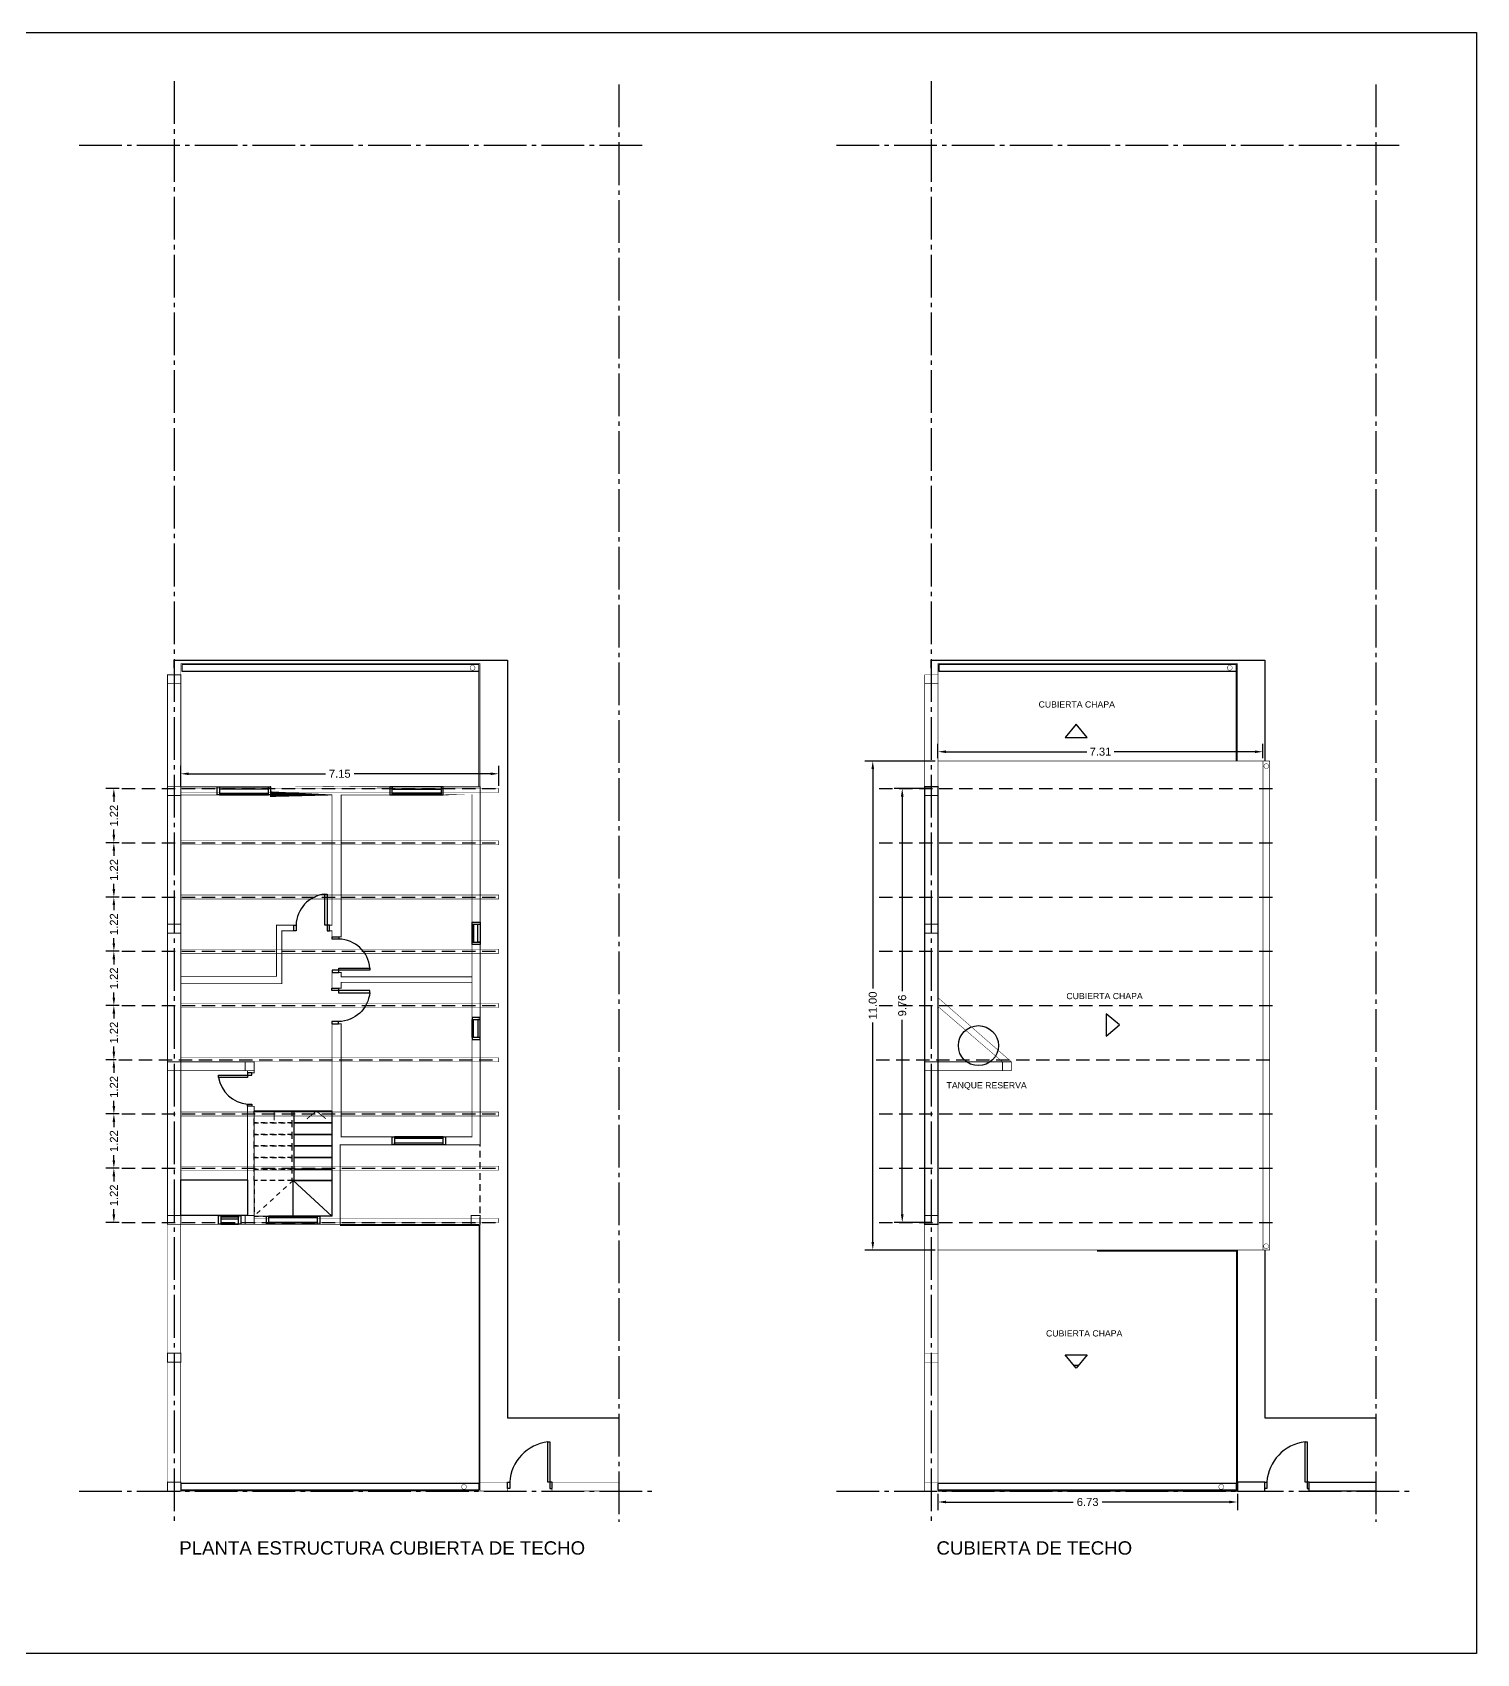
# Model space of a CAD drawing. Header units: millimetres. Extents: x 2924 to 3297, y 1496 to 1704.
# Drawn here: x 3264.3 to 3296.78, y 1548.98 to 1585.45 of the extents above; entities that cross this region are included whole.
import ezdxf

# ---------------------------------------------------------------- set-up
doc = ezdxf.new("R2010")
doc.units = ezdxf.units.MM
doc.header["$PDMODE"] = 35
for name, pattern in [('ACAD_ISO04W100', [30, 24, -3, 0, -3]), ('CONTINUA', [200, 100, 100]), ('DASHED', [0.75, 0.5, -0.25])]:
    doc.linetypes.add(name, pattern=pattern)
doc.layers.get('Defpoints').update_dxf_attribs({"color": 230})
for name, color, linetype in [('EJES', 8, 'Continuous'), ('P0-CARPINTERIAS', 7, 'Continuous'), ('P1-CARPINTERIAS', 7, 'Continuous'), ('P1-COTAS', 7, 'Continuous'), ('P1-ESTRUCTURAS', 7, 'Continuous'), ('P1-MUROS', 7, 'Continuous'), ('P1-PROYECCION', 7, 'Continuous'), ('P1-SOLADOS', 7, 'Continuous'), ('PT-COTAS', 7, 'Continuous'), ('PT-ESTRUCTURAS', 7, 'Continuous'), ('PT-MUROS', 7, 'Continuous'), ('PT-TEXTOS', 7, 'Continuous')]:
    doc.layers.add(name, color=color, linetype=linetype)
doc.styles.add('Arial02.5', font='arial.ttf', dxfattribs={"width": 0.8, "height": 0.025})
doc.styles.get("Standard").update_dxf_attribs({"font": 'arial.ttf'})
doc.dimstyles.get("Standard").update_dxf_attribs({"dimtxt": 0.18, "dimasz": 0.18, "dimexe": 0.18, "dimexo": 0.0625, "dimgap": 0.09, "dimtad": 0, "dimtih": 1, "dimtoh": 1, "dimzin": 0, "dimdsep": 46, "dimtxsty": 'Standard', "dimcen": 0.09, "dimadec": 0, "dimazin": 0, "dimtfac": 1, "dimtofl": 0, "dimtmove": 0, "dimatfit": 3, "dimfxl": 0, "dimtolj": 1, "dimtzin": 0, "dimarcsym": 0})

# ---------------------------------------------------------------- blocks, each defined once
blk = doc.blocks.new('*D305')
at = {"layer": 'Defpoints', "color": 0, "transparency": 16777216}
for p in [(3284.567493011485, 1568.439401385848), (3283.866472871255, 1558.679401385847), (3284.567493011485, 1558.679401385847)]:
    blk.add_point(p, dxfattribs=at)
at = {"layer": 'P1-COTAS', "color": 0, "lineweight": -2, "transparency": 16777216}
for p, q in [((3284.504993011485, 1568.439401385848), (3283.686472871255, 1568.439401385848)), ((3283.866472871255, 1568.259401385847), (3283.866472871255, 1563.883118984756)), ((3283.866472871255, 1558.859401385847), (3283.866472871255, 1563.235683786939)), ((3284.504993011485, 1558.679401385847), (3283.686472871255, 1558.679401385847))]:
    blk.add_line(p, q, dxfattribs=at)
at = {"layer": 'P1-COTAS', "color": 0, "transparency": 16777216}
for points in [[(3283.836472871255, 1568.259401385847), (3283.896472871255, 1568.259401385847), (3283.866472871255, 1568.439401385848)], [(3283.836472871255, 1558.859401385847), (3283.896472871255, 1558.859401385847), (3283.866472871255, 1558.679401385847)]]:
    blk.add_solid(points, dxfattribs=at)
at = {"layer": 'P1-COTAS', "color": 0, "transparency": 16777216, "insert": (3283.866472871254, 1563.559401385846), "char_height": 0.18, "attachment_point": 5, "rotation": 90}
blk.add_mtext('\\A1;9.76', dxfattribs=at)
blk = doc.blocks.new('*D318')
at = {"layer": 'Defpoints', "color": 0, "transparency": 16777216}
for p in [(3284.670233620716, 1552.637901385847), (3291.404397799706, 1552.637901385847), (3291.404397799706, 1552.391479295886)]:
    blk.add_point(p, dxfattribs=at)
at = {"layer": 'P1-COTAS', "color": 0, "lineweight": -2, "transparency": 16777216}
for p, q in [((3284.670233620716, 1552.575401385847), (3284.670233620716, 1552.211479295886)), ((3284.850233620716, 1552.391479295886), (3287.713045587428, 1552.391479295886)), ((3291.224397799706, 1552.391479295886), (3288.361585832994, 1552.391479295886)), ((3291.404397799706, 1552.575401385847), (3291.404397799706, 1552.211479295886))]:
    blk.add_line(p, q, dxfattribs=at)
at = {"layer": 'P1-COTAS', "color": 0, "transparency": 16777216}
for points in [[(3284.850233620716, 1552.421479295886), (3284.850233620716, 1552.361479295886), (3284.670233620716, 1552.391479295886)], [(3291.224397799706, 1552.421479295886), (3291.224397799706, 1552.361479295886), (3291.404397799706, 1552.391479295886)]]:
    blk.add_solid(points, dxfattribs=at)
at = {"layer": 'P1-COTAS', "color": 0, "transparency": 16777216, "insert": (3288.037315710211, 1552.391479295886), "char_height": 0.18, "attachment_point": 5}
blk.add_mtext('\\A1;6.73', dxfattribs=at)
blk = doc.blocks.new('*D306')
at = {"layer": 'Defpoints', "color": 0, "transparency": 16777216}
for p in [(3284.670682375198, 1569.059315587847), (3283.203937960351, 1558.059401385847), (3284.670233620718, 1558.059401385847)]:
    blk.add_point(p, dxfattribs=at)
at = {"layer": 'P1-COTAS', "color": 0, "lineweight": -2, "transparency": 16777216}
for p, q in [((3284.608182375198, 1569.059315587847), (3283.023937960351, 1569.059315587847)), ((3283.203937960351, 1568.879315587847), (3283.203937960351, 1563.94428345274)), ((3283.203937960351, 1558.239401385847), (3283.203937960351, 1563.174433520953)), ((3284.607733620718, 1558.059401385847), (3283.023937960351, 1558.059401385847))]:
    blk.add_line(p, q, dxfattribs=at)
at = {"layer": 'P1-COTAS', "color": 0, "transparency": 16777216}
for points in [[(3283.173937960351, 1568.879315587847), (3283.233937960351, 1568.879315587847), (3283.203937960351, 1569.059315587847)], [(3283.173937960351, 1558.239401385847), (3283.233937960351, 1558.239401385847), (3283.203937960351, 1558.059401385847)]]:
    blk.add_solid(points, dxfattribs=at)
at = {"layer": 'P1-COTAS', "color": 0, "transparency": 16777216, "insert": (3283.203937960351, 1563.559358486845), "char_height": 0.18, "attachment_point": 5, "rotation": 90}
blk.add_mtext('\\A1;11.00', dxfattribs=at)
blk = doc.blocks.new('*D307')
at = {"layer": 'Defpoints', "color": 0, "transparency": 16777216}
for p in [(3266.314861627932, 1559.899401385847), (3266.134581653348, 1558.679401385847), (3266.314861627932, 1558.679401385847)]:
    blk.add_point(p, dxfattribs=at)
at = {"layer": 'PT-COTAS', "color": 0, "lineweight": -2, "transparency": 16777216}
for p, q in [((3266.252361627932, 1559.899401385847), (3265.954581653348, 1559.899401385847)), ((3266.134581653348, 1559.719401385847), (3266.134581653348, 1559.603787470431)), ((3266.134581653348, 1558.859401385847), (3266.134581653348, 1558.975015301264)), ((3266.252361627932, 1558.679401385847), (3265.954581653348, 1558.679401385847))]:
    blk.add_line(p, q, dxfattribs=at)
at = {"layer": 'PT-COTAS', "color": 0, "transparency": 16777216}
for points in [[(3266.104581653348, 1559.719401385847), (3266.164581653348, 1559.719401385847), (3266.134581653348, 1559.899401385847)], [(3266.104581653348, 1558.859401385847), (3266.164581653348, 1558.859401385847), (3266.134581653348, 1558.679401385847)]]:
    blk.add_solid(points, dxfattribs=at)
at = {"layer": 'PT-COTAS', "color": 0, "transparency": 16777216, "insert": (3266.134581653348, 1559.289401385846), "char_height": 0.18, "attachment_point": 5, "rotation": 90}
blk.add_mtext('\\A1;1.22', dxfattribs=at)
blk = doc.blocks.new('*D319')
at = {"layer": 'Defpoints', "color": 0, "transparency": 16777216}
for p in [(3266.134581653348, 1561.119401385847), (3266.314861627932, 1561.119401385847), (3266.314861627932, 1559.899401385847)]:
    blk.add_point(p, dxfattribs=at)
at = {"layer": 'PT-COTAS', "color": 0, "lineweight": -2, "transparency": 16777216}
for p, q in [((3266.252361627932, 1561.119401385847), (3265.954581653348, 1561.119401385847)), ((3266.134581653348, 1560.939401385847), (3266.134581653348, 1560.823787470431)), ((3266.134581653348, 1560.079401385847), (3266.134581653348, 1560.195015301263)), ((3266.252361627932, 1559.899401385847), (3265.954581653348, 1559.899401385847))]:
    blk.add_line(p, q, dxfattribs=at)
at = {"layer": 'PT-COTAS', "color": 0, "transparency": 16777216}
for points in [[(3266.104581653348, 1560.939401385847), (3266.164581653348, 1560.939401385847), (3266.134581653348, 1561.119401385847)], [(3266.104581653348, 1560.079401385847), (3266.164581653348, 1560.079401385847), (3266.134581653348, 1559.899401385847)]]:
    blk.add_solid(points, dxfattribs=at)
at = {"layer": 'PT-COTAS', "color": 0, "transparency": 16777216, "insert": (3266.134581653348, 1560.509401385846), "char_height": 0.18, "attachment_point": 5, "rotation": 90}
blk.add_mtext('\\A1;1.22', dxfattribs=at)
blk = doc.blocks.new('*D320')
at = {"layer": 'Defpoints', "color": 0, "transparency": 16777216}
for p in [(3266.134581653351, 1562.339401385847), (3266.249304673877, 1562.339401385847), (3266.314861627932, 1561.119401385847)]:
    blk.add_point(p, dxfattribs=at)
at = {"layer": 'PT-COTAS', "color": 0, "lineweight": -2, "transparency": 16777216}
for p, q in [((3266.186804673877, 1562.339401385847), (3265.954581653351, 1562.339401385847)), ((3266.134581653351, 1562.159401385847), (3266.134581653351, 1562.043787470431)), ((3266.252361627932, 1561.119401385847), (3265.954581653351, 1561.119401385847)), ((3266.134581653351, 1561.299401385847), (3266.134581653351, 1561.415015301264))]:
    blk.add_line(p, q, dxfattribs=at)
at = {"layer": 'PT-COTAS', "color": 0, "transparency": 16777216}
for points in [[(3266.104581653351, 1562.159401385847), (3266.164581653351, 1562.159401385847), (3266.134581653351, 1562.339401385847)], [(3266.104581653351, 1561.299401385847), (3266.164581653351, 1561.299401385847), (3266.134581653351, 1561.119401385847)]]:
    blk.add_solid(points, dxfattribs=at)
at = {"layer": 'PT-COTAS', "color": 0, "transparency": 16777216, "insert": (3266.13458165335, 1561.729401385846), "char_height": 0.18, "attachment_point": 5, "rotation": 90}
blk.add_mtext('\\A1;1.22', dxfattribs=at)
blk = doc.blocks.new('*D321')
at = {"layer": 'Defpoints', "color": 0, "transparency": 16777216}
for p in [(3266.134581653353, 1563.559401385847), (3266.314861627932, 1563.559401385847), (3266.249304673877, 1562.339401385847)]:
    blk.add_point(p, dxfattribs=at)
at = {"layer": 'PT-COTAS', "color": 0, "lineweight": -2, "transparency": 16777216}
for p, q in [((3266.252361627932, 1563.559401385847), (3265.954581653353, 1563.559401385847)), ((3266.134581653353, 1563.379401385847), (3266.134581653353, 1563.263787470431)), ((3266.134581653353, 1562.519401385847), (3266.134581653353, 1562.635015301263)), ((3266.186804673877, 1562.339401385847), (3265.954581653353, 1562.339401385847))]:
    blk.add_line(p, q, dxfattribs=at)
at = {"layer": 'PT-COTAS', "color": 0, "transparency": 16777216}
for points in [[(3266.104581653352, 1563.379401385847), (3266.164581653353, 1563.379401385847), (3266.134581653353, 1563.559401385847)], [(3266.104581653352, 1562.519401385847), (3266.164581653353, 1562.519401385847), (3266.134581653353, 1562.339401385847)]]:
    blk.add_solid(points, dxfattribs=at)
at = {"layer": 'PT-COTAS', "color": 0, "transparency": 16777216, "insert": (3266.134581653352, 1562.949401385846), "char_height": 0.18, "attachment_point": 5, "rotation": 90}
blk.add_mtext('\\A1;1.22', dxfattribs=at)
blk = doc.blocks.new('*D322')
at = {"layer": 'Defpoints', "color": 0, "transparency": 16777216}
for p in [(3266.134581653354, 1564.779401385847), (3266.314861627932, 1564.779401385847), (3266.314861627932, 1563.559401385847)]:
    blk.add_point(p, dxfattribs=at)
at = {"layer": 'PT-COTAS', "color": 0, "lineweight": -2, "transparency": 16777216}
for p, q in [((3266.252361627932, 1564.779401385847), (3265.954581653355, 1564.779401385847)), ((3266.134581653354, 1564.599401385847), (3266.134581653354, 1564.483787470431)), ((3266.134581653354, 1563.739401385847), (3266.134581653354, 1563.855015301264)), ((3266.252361627932, 1563.559401385847), (3265.954581653355, 1563.559401385847))]:
    blk.add_line(p, q, dxfattribs=at)
at = {"layer": 'PT-COTAS', "color": 0, "transparency": 16777216}
for points in [[(3266.104581653354, 1564.599401385847), (3266.164581653355, 1564.599401385847), (3266.134581653354, 1564.779401385847)], [(3266.104581653354, 1563.739401385847), (3266.164581653355, 1563.739401385847), (3266.134581653354, 1563.559401385847)]]:
    blk.add_solid(points, dxfattribs=at)
at = {"layer": 'PT-COTAS', "color": 0, "transparency": 16777216, "insert": (3266.134581653354, 1564.169401385846), "char_height": 0.18, "attachment_point": 5, "rotation": 90}
blk.add_mtext('\\A1;1.22', dxfattribs=at)
blk = doc.blocks.new('*D323')
at = {"layer": 'Defpoints', "color": 0, "transparency": 16777216}
for p in [(3266.134581653356, 1565.999401385847), (3266.314861627932, 1565.999401385847), (3266.314861627932, 1564.779401385847)]:
    blk.add_point(p, dxfattribs=at)
at = {"layer": 'PT-COTAS', "color": 0, "lineweight": -2, "transparency": 16777216}
for p, q in [((3266.252361627932, 1565.999401385847), (3265.954581653356, 1565.999401385847)), ((3266.134581653356, 1565.819401385847), (3266.134581653356, 1565.703787470431)), ((3266.252361627932, 1564.779401385847), (3265.954581653356, 1564.779401385847)), ((3266.134581653356, 1564.959401385848), (3266.134581653356, 1565.075015301263))]:
    blk.add_line(p, q, dxfattribs=at)
at = {"layer": 'PT-COTAS', "color": 0, "transparency": 16777216}
for points in [[(3266.104581653356, 1565.819401385847), (3266.164581653356, 1565.819401385847), (3266.134581653356, 1565.999401385847)], [(3266.104581653356, 1564.959401385848), (3266.164581653356, 1564.959401385848), (3266.134581653356, 1564.779401385847)]]:
    blk.add_solid(points, dxfattribs=at)
at = {"layer": 'PT-COTAS', "color": 0, "transparency": 16777216, "insert": (3266.134581653356, 1565.389401385846), "char_height": 0.18, "attachment_point": 5, "rotation": 90}
blk.add_mtext('\\A1;1.22', dxfattribs=at)
blk = doc.blocks.new('*D324')
at = {"layer": 'Defpoints', "color": 0, "transparency": 16777216}
for p in [(3266.134581653359, 1567.219401385848), (3266.314861627932, 1567.219401385848), (3266.314861627932, 1565.999401385847)]:
    blk.add_point(p, dxfattribs=at)
at = {"layer": 'PT-COTAS', "color": 0, "lineweight": -2, "transparency": 16777216}
for p, q in [((3266.252361627932, 1567.219401385848), (3265.954581653359, 1567.219401385848)), ((3266.134581653359, 1567.039401385847), (3266.134581653359, 1566.923787470432)), ((3266.134581653359, 1566.179401385848), (3266.134581653359, 1566.295015301264)), ((3266.252361627932, 1565.999401385847), (3265.954581653359, 1565.999401385847))]:
    blk.add_line(p, q, dxfattribs=at)
at = {"layer": 'PT-COTAS', "color": 0, "transparency": 16777216}
for points in [[(3266.104581653359, 1567.039401385847), (3266.164581653359, 1567.039401385847), (3266.134581653359, 1567.219401385848)], [(3266.104581653359, 1566.179401385848), (3266.164581653359, 1566.179401385848), (3266.134581653359, 1565.999401385847)]]:
    blk.add_solid(points, dxfattribs=at)
at = {"layer": 'PT-COTAS', "color": 0, "transparency": 16777216, "insert": (3266.134581653359, 1566.609401385846), "char_height": 0.18, "attachment_point": 5, "rotation": 90}
blk.add_mtext('\\A1;1.22', dxfattribs=at)
blk = doc.blocks.new('*D325')
at = {"layer": 'Defpoints', "color": 0, "transparency": 16777216}
for p in [(3266.134581653361, 1568.439401385848), (3266.314861627932, 1568.439401385848), (3266.314861627932, 1567.219401385848)]:
    blk.add_point(p, dxfattribs=at)
at = {"layer": 'PT-COTAS', "color": 0, "lineweight": -2, "transparency": 16777216}
for p, q in [((3266.252361627932, 1568.439401385848), (3265.954581653361, 1568.439401385848)), ((3266.134581653361, 1568.259401385847), (3266.134581653361, 1568.143787470431)), ((3266.134581653361, 1567.399401385848), (3266.134581653361, 1567.515015301263)), ((3266.252361627932, 1567.219401385848), (3265.954581653361, 1567.219401385848))]:
    blk.add_line(p, q, dxfattribs=at)
at = {"layer": 'PT-COTAS', "color": 0, "transparency": 16777216}
for points in [[(3266.104581653361, 1568.259401385847), (3266.164581653361, 1568.259401385847), (3266.134581653361, 1568.439401385848)], [(3266.104581653361, 1567.399401385848), (3266.164581653361, 1567.399401385848), (3266.134581653361, 1567.219401385848)]]:
    blk.add_solid(points, dxfattribs=at)
at = {"layer": 'PT-COTAS', "color": 0, "transparency": 16777216, "insert": (3266.13458165336, 1567.829401385846), "char_height": 0.18, "attachment_point": 5, "rotation": 90}
blk.add_mtext('\\A1;1.22', dxfattribs=at)
blk = doc.blocks.new('*D326')
at = {"layer": 'Defpoints', "color": 0, "transparency": 16777216}
for p in [(3291.979913021303, 1569.267487149853), (3284.670682375196, 1569.059315587846), (3291.979913021303, 1569.059315587846)]:
    blk.add_point(p, dxfattribs=at)
at = {"layer": 'P1-COTAS', "color": 0, "lineweight": -2, "transparency": 16777216}
for p, q in [((3284.670682375196, 1569.121815587846), (3284.670682375196, 1569.447487149853)), ((3284.850682375196, 1569.267487149853), (3288.019629212574, 1569.267487149853)), ((3291.799913021303, 1569.267487149853), (3288.630966183925, 1569.267487149853)), ((3291.979913021303, 1569.121815587846), (3291.979913021303, 1569.447487149853))]:
    blk.add_line(p, q, dxfattribs=at)
at = {"layer": 'P1-COTAS', "color": 0, "transparency": 16777216}
for points in [[(3284.850682375196, 1569.297487149852), (3284.850682375196, 1569.237487149853), (3284.670682375196, 1569.267487149853)], [(3291.799913021303, 1569.297487149852), (3291.799913021303, 1569.237487149853), (3291.979913021303, 1569.267487149853)]]:
    blk.add_solid(points, dxfattribs=at)
at = {"layer": 'P1-COTAS', "color": 0, "transparency": 16777216, "insert": (3288.325297698249, 1569.267487149853), "char_height": 0.18, "attachment_point": 5}
blk.add_mtext('\\A1;7.31', dxfattribs=at)
blk = doc.blocks.new('*D327')
at = {"layer": 'Defpoints', "color": 0, "transparency": 16777216}
for p in [(3274.790192004152, 1568.771932436593), (3267.640192560329, 1568.439401290083), (3274.790192004152, 1568.439400773448)]:
    blk.add_point(p, dxfattribs=at)
at = {"layer": 'PT-COTAS', "color": 0, "lineweight": -2, "transparency": 16777216}
for p, q in [((3267.640192560329, 1568.501901290083), (3267.640192560329, 1568.951932436593)), ((3267.820192560328, 1568.771932436593), (3270.891474683332, 1568.771932436593)), ((3274.610192004152, 1568.771932436593), (3271.538909881149, 1568.771932436593)), ((3274.790192004152, 1568.501900773448), (3274.790192004152, 1568.951932436593))]:
    blk.add_line(p, q, dxfattribs=at)
at = {"layer": 'PT-COTAS', "color": 0, "transparency": 16777216}
for points in [[(3267.820192560328, 1568.801932436593), (3267.820192560328, 1568.741932436593), (3267.640192560329, 1568.771932436593)], [(3274.610192004152, 1568.801932436593), (3274.610192004152, 1568.741932436593), (3274.790192004152, 1568.771932436593)]]:
    blk.add_solid(points, dxfattribs=at)
at = {"layer": 'PT-COTAS', "color": 0, "transparency": 16777216, "insert": (3271.21519228224, 1568.771932436593), "char_height": 0.18, "attachment_point": 5}
blk.add_mtext('\\A1;7.15', dxfattribs=at)

msp = doc.modelspace()

# ---------------------------------------------------------------- hatches: boundary and pattern name
at = {"layer": 'PT-MUROS'}
h = msp.add_hatch(dxfattribs=at)
h.set_pattern_fill('ANGLE', color=256)
h.set_pattern_definition([(0, (357.6249294129366, -92.99826476308954), (0, 6.985), [5.08, -1.905]), (90, (357.6249294129366, -92.99826476308954), (-6.985, 4.277078946022131e-16), [5.08, -1.905])])
h.paths.add_polyline_path([(3287.528717337199, 1555.704107156681), (3288.028717337199, 1555.704107156681), (3287.778717337199, 1555.404107156681)])

# ---------------------------------------------------------------- linework, layer by layer
at = {"layer": 'EJES', "color": 18, "linetype": 'ACAD_ISO04W100', "ltscale": 0.04, "true_color": 0x000000}
for points in [[(3267.490192560329, 1584.348185853926), (3267.490192560329, 1551.944164853399)], [(3277.490192560329, 1584.27543147453), (3277.490192560329, 1551.944164853399)], [(3284.520644931431, 1584.348185853926), (3284.520644931431, 1551.944164853399)], [(3294.520644931431, 1584.27543147453), (3294.520644931431, 1551.944164853399)], [(3265.354956977469, 1582.909203726839), (3278.033996888963, 1582.909203726839)], [(3282.385409348572, 1582.909203726839), (3295.064449260066, 1582.909203726839)], [(3265.354956977469, 1552.637901385847), (3278.317957770623, 1552.637901385847)], [(3282.385409348572, 1552.637901385847), (3295.348410141726, 1552.637901385847)]]:
    msp.add_lwpolyline(points, dxfattribs=at)
at = {"layer": 'P0-CARPINTERIAS', "color": 8, "linetype": 'CONTINUA'}
msp.add_lwpolyline([(3275.896670122793, 1553.743456929058), (3275.943777136539, 1553.743456929058), (3275.943777136539, 1552.696234721495), (3275.990999357986, 1552.696234721495), (3275.990999357986, 1552.837901385848), (3275.896554915086, 1552.837901385847), (3275.896670122793, 1553.743456929058, 0.3635547186485848), (3275.038222396102, 1552.837901385848), (3275.038222396102, 1552.696234721495), (3274.991000174651, 1552.696234721495), (3274.991000174652, 1552.837901385848), (3275.038222396102, 1552.837901385848)], format="xyb", dxfattribs=at)
at = {"layer": 'P1-CARPINTERIAS', "color": 8, "linetype": 'CONTINUA'}
for points in [[(3268.459372920558, 1568.477347293556), (3269.659372920557, 1568.477347293558), (3269.659372920557, 1568.295347293556), (3268.459372920557, 1568.295347293556), (3268.459372920558, 1568.477347293558), (3268.509372920558, 1568.477347293558), (3268.509372920558, 1568.295347293556), (3269.609373920557, 1568.295347293556), (3269.609373920558, 1568.477347293558), (3269.609373920558, 1568.427347343558), (3268.509372920558, 1568.427347343558), (3268.509372920558, 1568.327347543558), (3269.609373920558, 1568.327347543558)], [(3273.542705850758, 1568.477347293551), (3272.342701045585, 1568.477282464494), (3272.342718058992, 1568.295347368591), (3273.542718058992, 1568.295347368593), (3273.542705850758, 1568.477347293551), (3273.492705850758, 1568.477347293551), (3273.492718058992, 1568.295347368593), (3272.392717058992, 1568.295347368593), (3272.392717170401, 1568.477285166565), (3272.392717058992, 1568.42934741859), (3273.492718058992, 1568.42934741859), (3273.492718058992, 1568.329347618591), (3272.392717058992, 1568.329347618591)], [(3274.372141932401, 1565.432846386768), (3274.372141932403, 1564.932846386769), (3274.19014193239, 1564.932846543603), (3274.19014193239, 1565.432846386768), (3274.372141932403, 1565.432846386768), (3274.372141932403, 1565.382846386768), (3274.190206253892, 1565.382846386769), (3274.190206253892, 1564.982845386769), (3274.372141932403, 1564.982845386769), (3274.322141982403, 1564.982845386769), (3274.322141982403, 1565.382846386768), (3274.222142182403, 1565.382846386768), (3274.222142182403, 1564.982845386769)], [(3274.372172174324, 1562.792355252552), (3274.372172174326, 1563.292355252552), (3274.190206253891, 1563.292355252552), (3274.190172174326, 1562.792355252552), (3274.372172174326, 1562.792355252552), (3274.372172174326, 1562.842355252553), (3274.190206253891, 1562.842355252553), (3274.190206253891, 1563.242356252553), (3274.372172174326, 1563.242356252552), (3274.322172224326, 1563.242356252552), (3274.322172224326, 1562.842355252553), (3274.222172424326, 1562.842355252553), (3274.222172424326, 1563.242356252552)], [(3273.593396798434, 1560.423346386785), (3272.392706253891, 1560.423338753419), (3272.392706253891, 1560.605346386771), (3273.59270625389, 1560.605346386782), (3273.593396798434, 1560.423346386784), (3273.54270619318, 1560.423346386786), (3273.54270619318, 1560.605346536882), (3272.443395798434, 1560.605346536882), (3272.443396955543, 1560.423339075684), (3272.443395798434, 1560.471346486885), (3273.54270619318, 1560.471346486885), (3273.54270619318, 1560.571346286885), (3272.443395798434, 1560.571346286885)], [(3268.490206253891, 1558.838338453418), (3268.990206253891, 1558.838338453421), (3268.990206253891, 1558.638338753419), (3268.490206253892, 1558.638338753421), (3268.490206253891, 1558.838338453418), (3268.540206243771, 1558.838338453419), (3268.540206253891, 1558.638338753421), (3268.940207253891, 1558.638338753421), (3268.940207253891, 1558.838338453421), (3268.940207253891, 1558.798338453421), (3268.540206253891, 1558.798338453421), (3268.540206253891, 1558.758338453421), (3268.940207253891, 1558.758338453421)], [(3270.765206253891, 1558.638338753417), (3269.565206253891, 1558.638338753414), (3269.565206253891, 1558.820338753416), (3270.765206253891, 1558.820338753416), (3270.765206253891, 1558.638338753414), (3270.715206253891, 1558.638338753414), (3270.71550972527, 1558.820421580964), (3269.615205253891, 1558.820421580964), (3269.615205253891, 1558.638338753414), (3269.615205253891, 1558.688338703415), (3270.715206253891, 1558.688338703415), (3270.715206253891, 1558.788338503414), (3269.615205253891, 1558.788338503414)]]:
    msp.add_lwpolyline(points, dxfattribs=at)
for points in [[(3270.882827388526, 1566.064845536786), (3270.932705403895, 1566.064845536786), (3270.932705403895, 1565.240345536746), (3270.982705403891, 1565.240345536746), (3270.982705403891, 1565.364845536787), (3270.882705403892, 1565.364845536787), (3270.882827388526, 1566.064845536786, 0.3805686529644291), (3270.232706253891, 1565.364845536787), (3270.232706253891, 1565.240345536746), (3270.182706253891, 1565.240345536746), (3270.182706253891, 1565.364845536787), (3270.232706253891, 1565.364845536787)], [(3271.89520625389, 1564.40272440211), (3271.89520625389, 1564.352846386741), (3271.04520625389, 1564.352846386741), (3271.04520625389, 1564.302846386745), (3271.195206253891, 1564.302846386745), (3271.19520625389, 1564.402846386744), (3271.89520625389, 1564.40272440211, 0.3805686529644291), (3271.195206253891, 1565.052845536746), (3271.045206253891, 1565.052845536746), (3271.045206253891, 1565.102845536746), (3271.195206253891, 1565.102845536746), (3271.195206253891, 1565.052845536746)], [(3271.890543649857, 1563.84796752142), (3271.890543649857, 1563.897845536789), (3271.040543649857, 1563.897845536789), (3271.040543649857, 1563.947845536785), (3271.190543649857, 1563.947845536785), (3271.190543649857, 1563.847845536786), (3271.890543649857, 1563.84796752142, -0.3805686529644291), (3271.190543649857, 1563.197846386785), (3271.040543649857, 1563.197846386785), (3271.040543649857, 1563.147846386784), (3271.190543649857, 1563.147846386785), (3271.190543649857, 1563.197846386785)], [(3268.490191831756, 1561.942360125468), (3268.490191831756, 1561.992238201403), (3269.240192681758, 1561.992238201403), (3269.240192681758, 1562.042238262113), (3269.140192560329, 1562.042238262113), (3269.140192560329, 1561.942238140686), (3268.490191831756, 1561.942360125468, 0.3456514478971462), (3269.140192560329, 1561.342836492003), (3269.240192681758, 1561.342836492003), (3269.240192681758, 1561.292836431288), (3269.140192560329, 1561.292836431289), (3269.140192560329, 1561.342836492003)]]:
    msp.add_lwpolyline(points, format="xyb", dxfattribs=at)
at = {"layer": 'P1-ESTRUCTURAS', "color": 8, "linetype": 'DASHED', "ltscale": 0.6}
for points in [[(3283.345313999032, 1568.439401385847), (3292.200717980957, 1568.439401385847)], [(3283.345313999032, 1567.219401385847), (3292.200717980957, 1567.219401385847)], [(3283.345313999032, 1565.999401385847), (3292.200717980957, 1565.999401385847)], [(3283.345313999032, 1564.779401385847), (3292.200717980957, 1564.779401385847)], [(3283.345313999032, 1563.559401385847), (3292.200717980957, 1563.559401385847)], [(3283.279757044977, 1562.339401385846), (3292.15890722908, 1562.339401385846)], [(3283.345313999032, 1561.119401385846), (3292.200717980957, 1561.119401385846)], [(3283.345313999032, 1559.899401385846), (3292.200717980957, 1559.899401385846)], [(3283.345313999032, 1558.679401385846), (3292.200717980957, 1558.679401385846)]]:
    msp.add_lwpolyline(points, dxfattribs=at)
at = {"layer": 'P1-MUROS', "color": 8}
for points, const_width in [([(3267.640192560329, 1568.480901385846), (3267.340165173203, 1568.480901385846), (3267.340020024991, 1570.999393606295), (3267.640355595452, 1570.999393606295)], 0.02), ([(3267.340192560329, 1570.999393606295), (3267.640192560329, 1570.999393606295), (3267.640192560329, 1570.799393606295), (3267.340192560329, 1570.799393606295)], 0.02), ([(3271.040171547759, 1568.295337337643), (3269.659372920557, 1568.295347293552), (3269.659372920558, 1568.477347293558), (3272.342701042083, 1568.477347293551), (3272.342701042083, 1568.295347368591), (3271.244706253891, 1568.295347293551), (3271.244706253891, 1565.102845536746), (3271.040518563064, 1565.102845536746), (3271.040201079684, 1565.240345536746), (3270.982706721609, 1565.240345536746), (3270.982705786172, 1565.364832608051), (3271.040206253891, 1565.364832608051)], 0.02), ([(3274.372206253891, 1568.477347293551), (3274.372206253891, 1565.432846386794), (3274.190206253891, 1565.432846386794), (3274.190206253925, 1568.295347295274), (3273.542710659558, 1568.295347293552), (3273.542710659558, 1568.477347293551)], 0.02), ([(3274.372141932403, 1564.932846386769), (3274.37227057538, 1563.292355252552), (3274.190270575379, 1563.292355252552), (3274.190141932403, 1564.932846386768)], 0.02), ([(3271.040518563064, 1564.302846386746), (3271.040543649857, 1563.947846386784), (3271.244706253891, 1563.947846386784), (3271.244706253891, 1564.080846386746), (3274.190206254536, 1564.080846386746), (3274.190206253891, 1564.205346386744), (3271.244706253891, 1564.205346386746), (3271.244706253891, 1564.302846386745)], 0.02), ([(3272.39270625389, 1560.605346386771), (3272.392706253891, 1560.423338753419), (3271.22220625389, 1560.423338753418), (3271.222206253891, 1558.638342562962), (3270.765206253891, 1558.638338753419), (3270.765206253891, 1558.820338753419), (3271.040206253891, 1558.820338753418), (3271.040518563047, 1563.147846386784), (3271.244706253891, 1563.147846386784), (3271.244706253891, 1560.605336431287)], 0.02), ([(3274.372172174326, 1562.792355252552), (3274.190172174326, 1562.792355252552), (3274.190172174326, 1560.605346386785), (3273.59270625389, 1560.605346386782), (3273.59270625389, 1560.423338753416), (3274.372172174326, 1560.423346386785)], 0.02), ([(3269.090192560329, 1562.292832621745), (3269.290192560329, 1562.292832621745), (3269.290192560329, 1562.092832621745), (3269.090192560329, 1562.092832621745)], 0.02), ([(3269.140192560329, 1562.042832621745), (3269.290192560329, 1562.042832621745), (3269.290192560329, 1562.092832621745), (3269.140192560329, 1562.092832621745)], 0.02), ([(3269.290206253891, 1558.638338753419), (3268.990192560329, 1558.638338753419), (3268.990192560329, 1558.838338753419), (3269.140206253891, 1558.838338753419), (3269.140192392977, 1561.292836431287), (3269.290220114808, 1561.292836431289)], 0.02), ([(3267.639781249614, 1558.63790519539), (3267.340192560328, 1558.63790519539), (3267.340192560328, 1552.637901385847), (3267.639781249614, 1552.637901385847)], 0.013), ([(3269.090206253891, 1558.638338753419), (3269.290206253891, 1558.638338753419), (3269.290206253891, 1558.838338753419), (3269.090192560329, 1558.838338753419)], 0.02), ([(3274.171986904971, 1558.837901385847), (3274.371986904971, 1558.837901385847), (3274.371986904971, 1558.637901385847), (3274.171986904971, 1558.637901385847)], 0.02), ([(3267.64025829969, 1555.739012886961), (3267.640126820967, 1555.536793694275), (3267.340949442397, 1555.536786075189), (3267.341140639462, 1555.73901792701)], 0.02), ([(3267.639912728336, 1552.840120578533), (3267.639781249614, 1552.637901385847), (3267.340603871044, 1552.63789376676), (3267.340795068108, 1552.840125618582)], 0.02), ([(3274.990999357986, 1552.837901385847), (3274.373945428603, 1552.837901385847), (3274.373945428603, 1552.637901385847), (3274.990999357986, 1552.637901385847)], 0.013)]:
    msp.add_lwpolyline(points, close=True, dxfattribs=dict(at, const_width=const_width))
at = {"layer": 'P1-MUROS', "color": 8, "linetype": 'CONTINUA', "ltscale": 0.3, "const_width": 0.01}
for points in [[(3274.374192560329, 1568.480901385846), (3274.374192560329, 1571.249393606295), (3267.640192560329, 1571.249393606295), (3267.640192560329, 1570.999393606295)], [(3271.222206253891, 1558.638342562962), (3274.371986904971, 1558.637901385847), (3274.371986904971, 1552.637901385847), (3274.371986904971, 1552.637901385847), (3267.639781249614, 1552.637901385847)]]:
    msp.add_lwpolyline(points, dxfattribs=at)
at = {"layer": 'P1-MUROS', "color": 8, "linetype": 'CONTINUA', "ltscale": 0.3}
for points in [[(3274.354192560329, 1568.480901385846), (3274.354192560329, 1571.229393606295), (3267.660192560329, 1571.229393606295), (3267.660192560329, 1571.149393606295)], [(3271.222203452572, 1558.618342563158), (3274.351986904971, 1558.61790418697), (3274.351986904971, 1552.657901385847), (3267.639781249614, 1552.657901385847)]]:
    msp.add_lwpolyline(points, dxfattribs=at)
for points in [[(3274.351986904971, 1571.079393606295), (3274.351986904971, 1571.229393606295), (3267.660192560329, 1571.229393606295), (3267.660192560329, 1571.079393606295)], [(3274.351986904971, 1552.657901385847), (3274.351986904971, 1552.807901385847), (3267.639781249614, 1552.807901385847), (3267.639781249614, 1552.657901385847)]]:
    msp.add_lwpolyline(points, close=True, dxfattribs=at)
at = {"layer": 'P1-MUROS', "color": 8, "linetype": 'CONTINUA', "ltscale": 0.3, "const_width": 0.01}
for points in [[(3274.147223805648, 1571.154756449884, -0.9998962388968039), (3274.257223805648, 1571.154756449884, -1.000103771870798), (3274.147223805648, 1571.154756449884, 5.188324338770968e-05)], [(3273.954708365379, 1552.731536181921, -0.9998962388968039), (3274.064708365379, 1552.731536181921, -1.000103771870798), (3273.954708365379, 1552.731536181921, 5.188324338770968e-05)]]:
    msp.add_lwpolyline(points, format="xyb", dxfattribs=at)
at = {"layer": 'P1-MUROS', "color": 8}
for points, const_width in [([(3267.640206253891, 1568.477347293558), (3268.459372920558, 1568.477347293558), (3268.459372920558, 1568.295347293556), (3267.64020625389, 1568.295347293586)], 0.02), ([(3267.640543166209, 1564.214846386746), (3269.790518563064, 1564.214846386746), (3269.790518563064, 1565.364845536787), (3270.182706253891, 1565.364845536787), (3270.182706253891, 1565.240345536746), (3269.915018563064, 1565.240345536746), (3269.915018563064, 1564.050346386746), (3267.640543166209, 1564.050346386746)], 0.02), ([(3267.640939017831, 1562.092832606252), (3269.090192560329, 1562.092832621745), (3269.090192560329, 1562.292832621745), (3267.640940637672, 1562.292847874197)], 0.02), ([(3267.640206253891, 1558.638350196328), (3268.490192560329, 1558.638350196328), (3268.490192560329, 1558.838350196328), (3267.640192560329, 1558.838350196328)], 0.02), ([(3269.290206253892, 1558.820334194237), (3269.565206253891, 1558.820334194237), (3269.565206253891, 1558.638336431288), (3269.290206253879, 1558.638336431288)], 0.02), ([(3277.490192560329, 1552.637901385847), (3275.990999357986, 1552.637901385847), (3275.990999357986, 1552.837901385847), (3277.490192560329, 1552.837901385847)], 0.013)]:
    msp.add_lwpolyline(points, dxfattribs=dict(at, const_width=const_width))
at = {"layer": 'P1-MUROS', "color": 8, "linetype": 'DASHED', "ltscale": 0.2}
for points in [[(3269.28932249849, 1560.920336457053), (3269.28932249849, 1561.180336457053), (3270.140206253892, 1561.180336457053), (3270.140206253892, 1560.920336457053)], [(3269.28932249849, 1560.660336457053), (3269.28932249849, 1560.920336457053), (3270.140206253892, 1560.920336457053), (3270.140206253892, 1560.660336457053)], [(3269.28932249849, 1560.400336457053), (3269.28932249849, 1560.660336457053), (3270.140206253892, 1560.660336457053), (3270.140206253892, 1560.400336457053)], [(3269.28932249849, 1560.140336457053), (3269.28932249849, 1560.400336457053), (3270.140206253892, 1560.400336457053), (3270.140206253892, 1560.140336457053)], [(3269.28932249849, 1559.880336457053), (3269.28932249849, 1560.140336457053), (3270.140206253892, 1560.140336457053), (3270.140206253892, 1559.880336457053)], [(3269.28932249849, 1559.620336457053), (3269.28932249849, 1559.880336457053), (3270.140206253892, 1559.880336457053), (3270.140206253892, 1559.620336457053)], [(3269.290206073504, 1559.620353912124), (3269.290206253892, 1558.820336431315), (3270.165206253892, 1558.820336431315), (3270.16519928182, 1559.620345994462)]]:
    msp.add_lwpolyline(points, close=True, dxfattribs=at)
at = {"layer": 'P1-MUROS'}
msp.add_lwpolyline([(3271.040206253891, 1561.180336422907), (3269.289322498489, 1561.180336440227)], dxfattribs=at)
at = {"layer": 'P1-MUROS', "color": 8}
msp.add_lwpolyline([(3269.739909520174, 1561.182338770739, 0.02, 0.02, 0), (3269.739909520174, 1560.980145930316, 0, 0, 0), (3269.739909520176, 1559.165252571029, 0, 0, 0), (3270.692662884674, 1559.165252571029, 0, 0, 0), (3270.689762489592, 1561.183333920808, 0.02, 0.02, 0), (3270.900402934067, 1561.014397399243, 0.02, 0.02, 0), (3270.689762489592, 1561.183333920808, 0.02, 0.02, 0), (3270.472388622664, 1561.007383575268, 0.02, 0.02, 0)], format="xyseb", dxfattribs=at)
at = {"layer": 'P1-MUROS', "color": 8, "linetype": 'Continuous', "ltscale": 0.1}
for points in [[(3271.040239152275, 1561.180336431315), (3271.040239152275, 1560.920336431315), (3270.190206253892, 1560.920336431315), (3270.190206253892, 1561.180336431315)], [(3271.040239152275, 1560.920336431315), (3271.040239152275, 1560.660336431315), (3270.190206253892, 1560.660336431315), (3270.190206253892, 1560.920336431315)], [(3271.040239152275, 1560.660336431315), (3271.040239152275, 1560.400336431315), (3270.190206253892, 1560.400336431315), (3270.190206253892, 1560.660336431315)], [(3271.040239152275, 1560.400336431315), (3271.040239152275, 1560.140336431315), (3270.190206253892, 1560.140336431315), (3270.190206253892, 1560.400336431315)], [(3271.040239152275, 1560.140336431315), (3271.040239152275, 1559.880336431315), (3270.190206253892, 1559.880336431315), (3270.190206253892, 1560.140336431315)], [(3271.040199462167, 1559.620353912124), (3271.040206253851, 1558.820336431288), (3270.165206253851, 1558.820336431288), (3270.165206253851, 1559.620345994462)], [(3271.040239152275, 1559.880336431315), (3271.040239152275, 1559.620336431315), (3270.190206253892, 1559.620336431315), (3270.190206253892, 1559.880336431315)]]:
    msp.add_lwpolyline(points, close=True, dxfattribs=at)
at = {"layer": 'P1-MUROS'}
msp.add_lwpolyline([(3267.640173341652, 1558.838394655527), (3267.640194712883, 1559.638387455261), (3269.140217962805, 1559.638345953797), (3269.140273675157, 1558.838338753532)], close=True, dxfattribs=at)
at = {"layer": 'P1-MUROS', "color": 8, "linetype": 'DASHED', "ltscale": 0.2}
msp.add_lwpolyline([(3270.16520276833, 1559.62034599443), (3269.290463783769, 1558.820338078434)], dxfattribs=at)
at = {"layer": 'P1-MUROS', "color": 8, "linetype": 'Continuous', "ltscale": 0.1}
msp.add_lwpolyline([(3270.165206253851, 1559.620345994462), (3271.040201079684, 1558.820353912181)], dxfattribs=at)
at = {"layer": 'P1-PROYECCION', "color": 8, "linetype": 'DASHED', "ltscale": 0.3}
msp.add_lwpolyline([(3274.371986904971, 1558.637901385847), (3274.372172174326, 1560.423346386785)], dxfattribs=at)
at = {"layer": 'P1-SOLADOS', "color": 8}
msp.add_lwpolyline([(3267.49027407789, 1571.149393606295), (3267.490111042767, 1571.326906102156), (3274.990999357986, 1571.326906102156), (3274.990999357986, 1554.287901385847), (3277.490192560329, 1554.287901385847)], dxfattribs=at)
at = {"layer": 'PT-ESTRUCTURAS', "color": 5, "linetype": 'DASHED', "ltscale": 0.6}
for points in [[(3266.31486162793, 1568.439401385847), (3274.790192560329, 1568.439400773448)], [(3266.31486162793, 1567.219401385847), (3274.790192560329, 1567.219400773448)], [(3266.31486162793, 1565.999401385847), (3274.790192560329, 1565.999400773448)], [(3266.31486162793, 1564.779401385847), (3274.790192560329, 1564.779400773448)], [(3266.31486162793, 1563.559401385847), (3274.790192560329, 1563.559400773448)], [(3266.249304673875, 1562.339401385846), (3274.748381808452, 1562.339400773448)], [(3266.31486162793, 1561.119401385846), (3274.790192560329, 1561.119400773448)], [(3266.31486162793, 1559.899401385846), (3274.790192560329, 1559.899400773448)], [(3266.31486162793, 1558.679401385846), (3274.790192560329, 1558.679400773448)]]:
    msp.add_lwpolyline(points, dxfattribs=at)
at = {"layer": 'PT-ESTRUCTURAS', "linetype": 'CONTINUA', "ltscale": 0.6, "const_width": 0.01}
for points in [[(3267.640192560329, 1568.439401385847), (3274.790192560329, 1568.439400773448), (3274.790192560329, 1568.349400773448), (3267.640192560329, 1568.349401385847)], [(3267.640192560329, 1567.264401385846), (3274.790192560329, 1567.264400773448), (3274.790192560329, 1567.174400773448), (3267.640192560329, 1567.174401385847)], [(3267.640192560329, 1566.044401385846), (3274.790192560329, 1566.044400773448), (3274.790192560329, 1565.954400773448), (3267.640192560329, 1565.954401385846)], [(3267.640192560329, 1564.824401385846), (3274.790192560329, 1564.824400773448), (3274.790192560329, 1564.734400773448), (3267.640192560329, 1564.734401385846)], [(3267.640192560329, 1563.604401385846), (3274.790192560329, 1563.604400773448), (3274.790192560329, 1563.514400773448), (3267.640192560329, 1563.514401385846)], [(3267.640192560328, 1562.384401385846), (3274.790192560328, 1562.384400773448), (3274.790192560328, 1562.294400773448), (3267.640192560328, 1562.294401385846)], [(3267.640192560328, 1561.164401385846), (3274.790192560328, 1561.164400773448), (3274.790192560328, 1561.074400773448), (3267.640192560328, 1561.074401385846)], [(3267.640192560328, 1559.944401385846), (3274.790192560328, 1559.944400773448), (3274.790192560328, 1559.854400773448), (3267.640192560328, 1559.854401385846)], [(3269.290206703237, 1558.769392770013), (3274.790192560329, 1558.769400773448), (3274.790192560329, 1558.679400773448), (3269.290206703237, 1558.679392770013)]]:
    msp.add_lwpolyline(points, close=True, dxfattribs=at)
at = {"layer": 'PT-MUROS'}
for points in [[(3167.887067855583, 1585.447520663699), (3296.784457886795, 1585.447520663699), (3296.784457886795, 1548.982317948593), (3167.887067855583, 1548.982317948593)], [(3292.021451729089, 1552.837901385847), (3291.404397799706, 1552.837901385847), (3291.404397799706, 1552.637901385847), (3292.021451729089, 1552.637901385847)]]:
    msp.add_lwpolyline(points, close=True, dxfattribs=at)
for points in [[(3284.520726448993, 1571.149393606295), (3284.52056341387, 1571.326906102156), (3292.021451729089, 1571.326906102156), (3292.021451729089, 1569.059315587846)], [(3288.252473355638, 1558.059842562961), (3291.402254006718, 1558.059401385846), (3291.402439276073, 1552.637901385847), (3291.402439276073, 1552.637901385847), (3284.670233620716, 1552.637901385847)], [(3288.252470554319, 1558.039842563157), (3291.382254006718, 1558.039404186969), (3291.382439276073, 1552.657901385847), (3284.670233620716, 1552.657901385847)], [(3292.021451729089, 1558.059401385846), (3292.021451729089, 1554.287901385847), (3294.520644931431, 1554.287901385847)], [(3294.520644931431, 1552.637901385847), (3293.021451729089, 1552.637901385847), (3293.021451729089, 1552.837901385847), (3294.520644931431, 1552.837901385847)]]:
    msp.add_lwpolyline(points, dxfattribs=at)
for points, const_width in [([(3284.670644931431, 1568.480901385846), (3284.370617544306, 1568.480901385846), (3284.370472396094, 1570.999393606295), (3284.670807966554, 1570.999393606295)], 0.01), ([(3284.370644931431, 1570.999393606295), (3284.670644931431, 1570.999393606295), (3284.670644931431, 1570.799393606295), (3284.370644931431, 1570.799393606295)], 0.01), ([(3284.670682375196, 1569.059315587846), (3292.129913021303, 1569.059315587846), (3292.129913021303, 1558.059401385846), (3284.671391388934, 1558.059401385846)], 0.02), ([(3267.340206253893, 1558.638334109157), (3267.340178866723, 1568.481354004448), (3267.640206253891, 1568.481327310509), (3267.640206253891, 1558.638334943876)], 0.02), ([(3267.340192560329, 1568.481342562961), (3267.640192560329, 1568.481342562961), (3267.640192560329, 1568.281342562961), (3267.340192560329, 1568.281342562961)], 0.02), ([(3284.370658624995, 1558.638334109157), (3284.370631237826, 1568.481354004448), (3284.670658624993, 1568.481327310509), (3284.670658624993, 1558.638334943876)], 0.03), ([(3284.370644931431, 1568.481342562961), (3284.670644931431, 1568.481342562961), (3284.670644931431, 1568.281342562961), (3284.370644931431, 1568.281342562961)], 0.02), ([(3267.340192560329, 1565.388098284415), (3267.640192560329, 1565.388098284415), (3267.640192560329, 1565.188098284415), (3267.340192560329, 1565.188098284415)], 0.02), ([(3267.640206253891, 1565.388100804463), (3267.640206253891, 1565.188100804463), (3267.340206253891, 1565.188100804463), (3267.340206253891, 1565.388100804463)], 0.02), ([(3284.370644931431, 1565.388098284415), (3284.670644931431, 1565.388098284415), (3284.670644931431, 1565.188098284415), (3284.370644931431, 1565.188098284415)], 0.02), ([(3284.670658624993, 1565.388100804463), (3284.670658624993, 1565.188100804463), (3284.370658624993, 1565.188100804463), (3284.370658624993, 1565.388100804463)], 0.02), ([(3267.340192560329, 1562.294854005871), (3267.640192560329, 1562.294854005871), (3267.640192560329, 1562.094854005871), (3267.340192560329, 1562.094854005871)], 0.02), ([(3267.640192560329, 1562.294841273466), (3267.640192560329, 1562.094841273466), (3267.340192560328, 1562.094841273466), (3267.340192560328, 1562.294841273466)], 0.02), ([(3284.370644931431, 1562.294854005871), (3284.670644931431, 1562.294854005871), (3284.670644931431, 1562.094854005871), (3284.370644931431, 1562.094854005871)], 0.02), ([(3284.670644931431, 1562.294841273466), (3284.670644931431, 1562.094841273466), (3284.370644931431, 1562.094841273466), (3284.370644931431, 1562.294841273466)], 0.02), ([(3286.120644931431, 1562.292832621745), (3286.320644931431, 1562.292832621745), (3286.320644931431, 1562.092832621745), (3286.120644931431, 1562.092832621745)], 0.02), ([(3267.640192560329, 1558.838338753419), (3267.640192560329, 1558.638338753419), (3267.340192560328, 1558.638338753419), (3267.340192560328, 1558.838338753419)], 0.02), ([(3284.670644931431, 1558.838338753419), (3284.670644931431, 1558.638338753419), (3284.370644931431, 1558.638338753419), (3284.370644931431, 1558.838338753419)], 0.02), ([(3284.670233620716, 1558.63790519539), (3284.370644931431, 1558.63790519539), (3284.370644931431, 1552.637901385847), (3284.670233620716, 1552.637901385847)], 0.01), ([(3284.670710670792, 1555.739012886961), (3284.67057919207, 1555.536793694275), (3284.3714018135, 1555.536786075189), (3284.371593010565, 1555.73901792701)], 0.01), ([(3284.670365099439, 1552.840120578533), (3284.670233620716, 1552.637901385847), (3284.371056242146, 1552.63789376676), (3284.371247439211, 1552.840125618582)], 0.01)]:
    msp.add_lwpolyline(points, close=True, dxfattribs=dict(at, const_width=const_width))
at = {"layer": 'PT-MUROS', "linetype": 'CONTINUA', "ltscale": 0.3, "const_width": 0.01}
msp.add_lwpolyline([(3291.404644931431, 1569.059401385846), (3291.404644931431, 1571.249393606295), (3284.670644931431, 1571.249393606295), (3284.670644931431, 1570.999393606295)], dxfattribs=at)
at = {"layer": 'PT-MUROS', "linetype": 'CONTINUA', "ltscale": 0.3}
for points in [[(3291.384644931431, 1569.059401385846), (3291.384644931431, 1571.229393606295), (3284.690644931431, 1571.229393606295), (3284.690644931431, 1571.149393606295)], [(3287.528717337199, 1569.589753282136), (3288.028717337199, 1569.589753282136), (3287.778717337199, 1569.889753282136), (3287.528717337199, 1569.589753282136)], [(3288.456345780572, 1563.37219769435), (3288.456345780572, 1562.87219769435), (3288.756345780572, 1563.12219769435), (3288.456345780572, 1563.37219769435)], [(3287.528717337199, 1555.704107156681), (3288.028717337199, 1555.704107156681), (3287.778717337199, 1555.404107156681), (3287.528717337199, 1555.704107156681)]]:
    msp.add_lwpolyline(points, dxfattribs=at)
for points in [[(3291.382439276073, 1571.079393606295), (3291.382439276073, 1571.229393606295), (3284.690644931431, 1571.229393606295), (3284.690644931431, 1571.079393606295)], [(3291.382439276073, 1552.657901385847), (3291.382439276073, 1552.807901385847), (3284.670233620716, 1552.807901385847), (3284.670233620716, 1552.657901385847)]]:
    msp.add_lwpolyline(points, close=True, dxfattribs=at)
at = {"layer": 'PT-MUROS', "linetype": 'CONTINUA', "ltscale": 0.3, "const_width": 0.01}
for points in [[(3291.177676176751, 1571.154756449884, -0.9998962388968039), (3291.287676176751, 1571.154756449884, -1.000103771870798), (3291.177676176751, 1571.154756449884, 5.188324338770968e-05)], [(3292.001366926002, 1568.94350481051, -0.9998962388968039), (3292.111366926003, 1568.94350481051, -1.000103771870798), (3292.001366926002, 1568.94350481051, 5.188324338770968e-05)], [(3291.995898150283, 1558.145257376834, -0.9998962388968039), (3292.105898150283, 1558.145257376834, -1.000103771870798), (3291.995898150283, 1558.145257376834, 5.188324338770968e-05)], [(3290.985160736482, 1552.731536181921, -0.9998962388968039), (3291.095160736482, 1552.731536181921, -1.000103771870798), (3290.985160736482, 1552.731536181921, 5.188324338770968e-05)]]:
    msp.add_lwpolyline(points, format="xyb", dxfattribs=at)
msp.add_lwpolyline([(3292.129913021303, 1569.059315587846), (3291.979913021303, 1569.059315587846), (3291.979913021303, 1558.059401385846), (3292.129913021303, 1558.059401385846)], close=True, dxfattribs=at)
at = {"layer": 'PT-MUROS'}
for points, const_width in [([(3284.670658624993, 1563.736318069517), (3286.320644931431, 1562.292832621745)], 0.01), ([(3286.120644931431, 1562.292832621745), (3284.671131765189, 1563.536341478694)], 0.01), ([(3284.671391388934, 1562.092832606252), (3286.120644931431, 1562.092832621745), (3286.120644931431, 1562.292832621745), (3284.671393008774, 1562.292847874197)], 0.02)]:
    msp.add_lwpolyline(points, dxfattribs=dict(at, const_width=const_width))
at = {"layer": 'PT-MUROS', "linetype": 'CONTINUA'}
msp.add_lwpolyline([(3292.927122493896, 1553.743456929058), (3292.974229507641, 1553.743456929058), (3292.974229507641, 1552.696234721495), (3293.021451729088, 1552.696234721495), (3293.021451729089, 1552.837901385848), (3292.927007286188, 1552.837901385847), (3292.927122493896, 1553.743456929058, 0.3635547186485848), (3292.068674767205, 1552.837901385848), (3292.068674767205, 1552.696234721495), (3292.021452545754, 1552.696234721495), (3292.021452545754, 1552.837901385848), (3292.068674767205, 1552.837901385848)], format="xyb", dxfattribs=at)
at = {"layer": 'PT-MUROS'}
msp.add_circle((3285.580181575927, 1562.657757853334), 0.45, dxfattribs=at)

# ---------------------------------------------------------------- texts
at = {"layer": 'PT-MUROS', "style": 'Arial02.5'}
msp.add_text('TANQUE RESERVA', height=0.14, dxfattribs=at).set_placement((3284.863084343084, 1561.695676907868))
at = {"layer": 'PT-TEXTOS', "style": 'Arial02.5'}
for s, height, p in [('CUBIERTA CHAPA', 0.14, (3286.933400044404, 1570.262172393634)), ('CUBIERTA CHAPA', 0.14, (3287.558600290236, 1563.70266178915)), ('CUBIERTA CHAPA', 0.14, (3287.100540359853, 1556.114848454838)), ('PLANTA ESTRUCTURA CUBIERTA DE TECHO', 0.3, (3267.606314458422, 1551.208269780155)), ('CUBIERTA DE TECHO', 0.3, (3284.636766829524, 1551.208269780155))]:
    msp.add_text(s, height=height, dxfattribs=at).set_placement(p)

# ---------------------------------------------------------------- dimensions: what is measured, and where the dimension line sits
at = {"layer": 'P1-COTAS'}
for base, p1, p2, picture, middle in [((3291.979913021303, 1569.267487149853), (3284.670682375196, 1569.059315587846), (3291.979913021303, 1569.059315587846), '*D326', (3288.325297698249, 1569.267487149853)), ((3291.404397799706, 1552.391479295886), (3284.670233620716, 1552.637901385847), (3291.404397799706, 1552.637901385847), '*D318', (3288.037315710211, 1552.391479295886))]:
    dim = msp.add_linear_dim(base=base, p1=p1, p2=p2, dimstyle='Standard', override={"dimtih": 0}, dxfattribs=at)
    dim.commit()
    dim.dimension.update_dxf_attribs({"geometry": picture, "text_midpoint": middle})
for base, p1, p2, picture, middle in [((3283.203937960351, 1558.059401385847), (3284.670682375196, 1569.059315587846), (3284.670233620716, 1558.059401385846), '*D306', (3283.203937960351, 1563.559358486845)), ((3283.866472871255, 1558.679401385847), (3284.567493011483, 1568.439401385847), (3284.567493011483, 1558.679401385846), '*D305', (3283.866472871254, 1563.559401385846))]:
    dim = msp.add_linear_dim(base=base, p1=p1, p2=p2, angle=90, dimstyle='Standard', override={"dimtih": 0}, dxfattribs=at)
    dim.commit()
    dim.dimension.update_dxf_attribs({"geometry": picture, "text_midpoint": middle})
at = {"layer": 'PT-COTAS'}
dim = msp.add_linear_dim(base=(3274.790192004152, 1568.771932436593), p1=(3267.640192560329, 1568.439401290083), p2=(3274.790192004152, 1568.439400773448), dimstyle='Standard', override={"dimtih": 0}, dxfattribs=at)
dim.commit()
dim.dimension.update_dxf_attribs({"geometry": '*D327', "text_midpoint": (3271.21519228224, 1568.771932436593)})
for base, p1, p2, picture, middle in [((3266.134581653361, 1568.439401385848), (3266.31486162793, 1567.219401385847), (3266.31486162793, 1568.439401385847), '*D325', (3266.13458165336, 1567.829401385846)), ((3266.134581653359, 1567.219401385848), (3266.31486162793, 1565.999401385847), (3266.31486162793, 1567.219401385847), '*D324', (3266.134581653359, 1566.609401385846)), ((3266.134581653356, 1565.999401385847), (3266.31486162793, 1564.779401385847), (3266.31486162793, 1565.999401385847), '*D323', (3266.134581653356, 1565.389401385846)), ((3266.134581653354, 1564.779401385847), (3266.31486162793, 1563.559401385847), (3266.31486162793, 1564.779401385847), '*D322', (3266.134581653354, 1564.169401385846)), ((3266.134581653353, 1563.559401385847), (3266.249304673875, 1562.339401385846), (3266.31486162793, 1563.559401385847), '*D321', (3266.134581653352, 1562.949401385846)), ((3266.134581653351, 1562.339401385847), (3266.31486162793, 1561.119401385846), (3266.249304673875, 1562.339401385846), '*D320', (3266.13458165335, 1561.729401385846)), ((3266.134581653348, 1561.119401385847), (3266.31486162793, 1559.899401385846), (3266.31486162793, 1561.119401385846), '*D319', (3266.134581653348, 1560.509401385846)), ((3266.134581653348, 1558.679401385847), (3266.31486162793, 1559.899401385846), (3266.31486162793, 1558.679401385846), '*D307', (3266.134581653348, 1559.289401385846))]:
    dim = msp.add_linear_dim(base=base, p1=p1, p2=p2, angle=90, dimstyle='Standard', override={"dimtih": 0}, dxfattribs=at)
    dim.commit()
    dim.dimension.update_dxf_attribs({"geometry": picture, "text_midpoint": middle})

doc.saveas('drawing.dxf')
